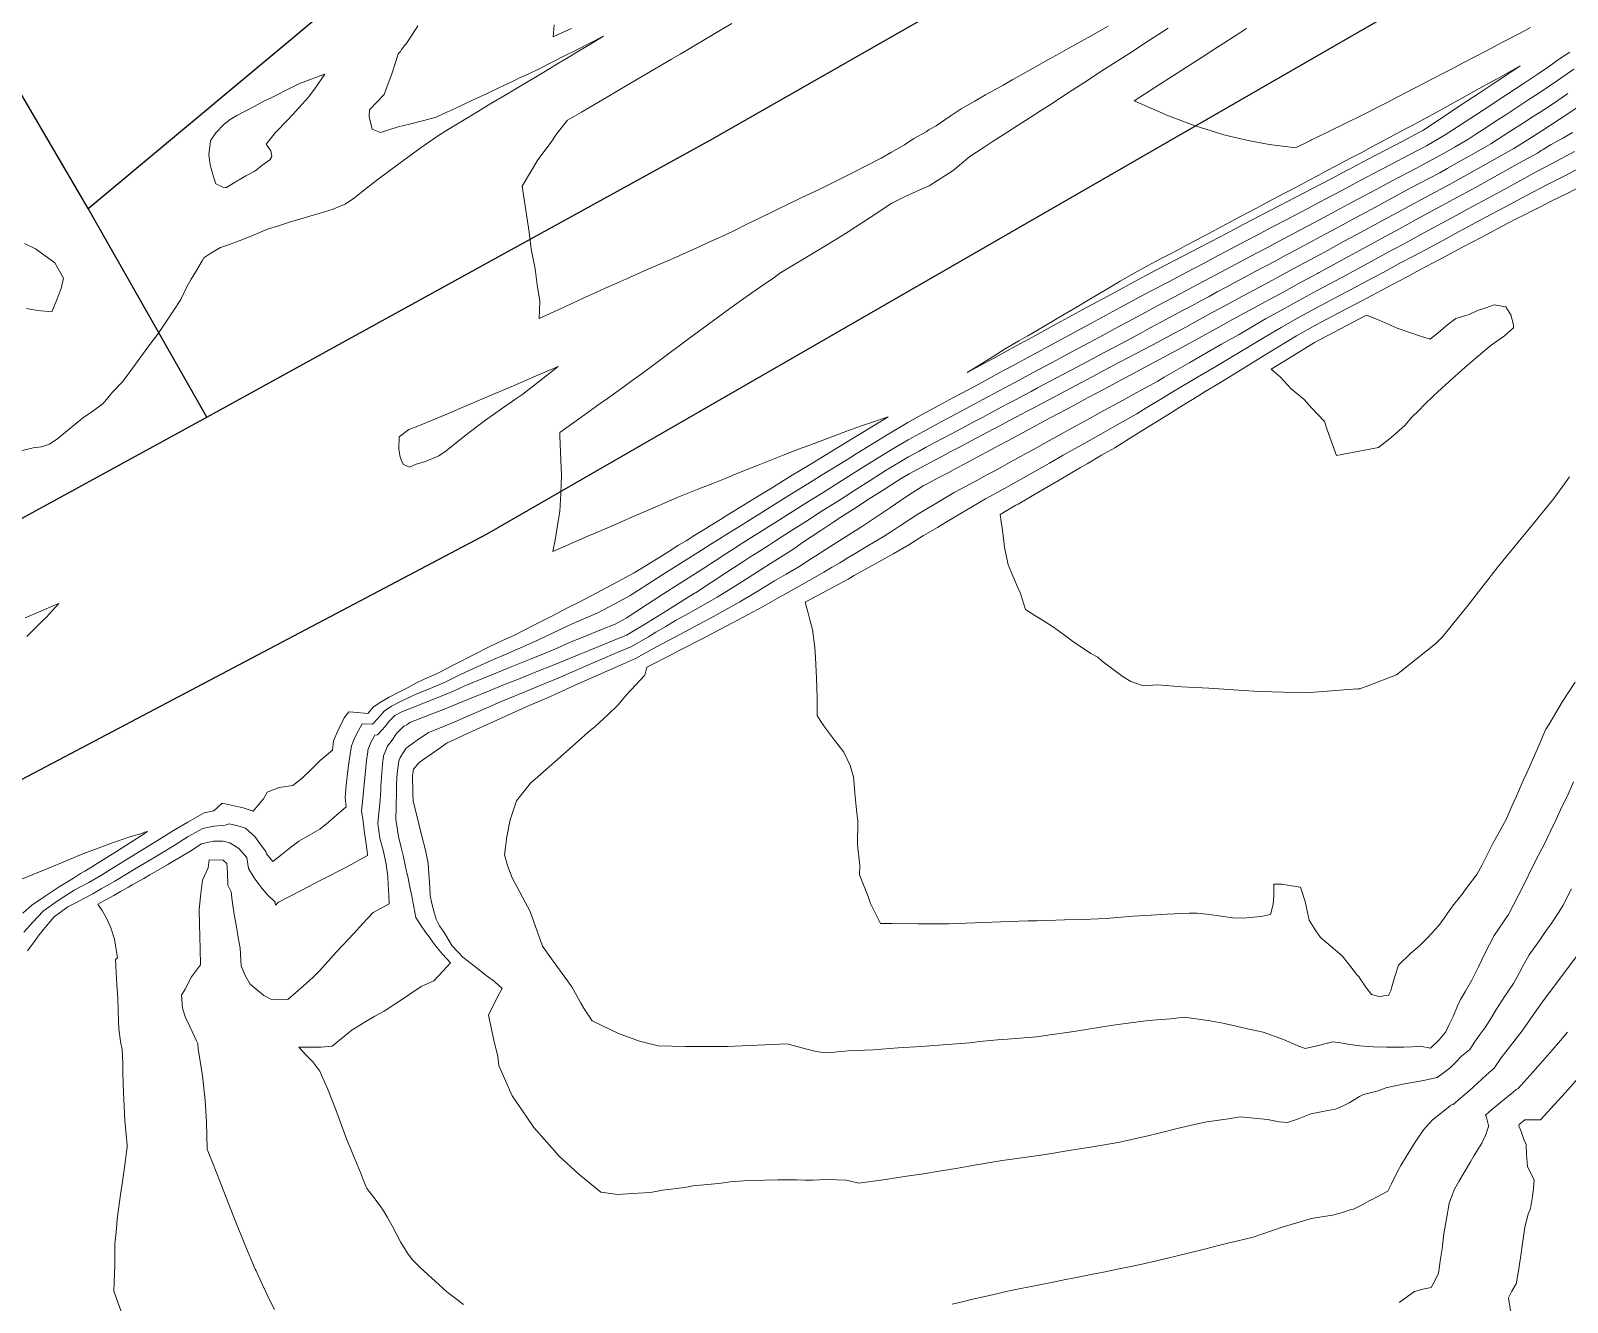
# Model space of a CAD drawing. Header units: inches. Extents: x 11351264 to 11356330, y 6702313 to 6706468.
# Drawn here: x 11353656.1 to 11354083.3, y 6704153.8 to 6704507.5 of the extents above; entities that cross this region are included whole.
import ezdxf

# ---------------------------------------------------------------- set-up
doc = ezdxf.new("R2010")
doc.units = ezdxf.units.IN
doc.header["$MEASUREMENT"] = 0
doc.layers.add('Shumate_Contours_clip1', color=7, linetype='Continuous', lineweight=0)
doc.layers.add('Shumate_Streets_clip1', color=7, linetype='Continuous')

msp = doc.modelspace()

# ---------------------------------------------------------------- linework, layer by layer
at = {"layer": 'Shumate_Contours_clip1'}
for points, elevation in [([(11353955.68, 6704508.71), (11353950.87, 6704506.02), (11353948.21, 6704504.53), (11353944.74, 6704502.6), (11353942.14, 6704501.15), (11353939.04, 6704499.41), (11353936.08, 6704497.76), (11353933.33, 6704496.23), (11353929.17, 6704493.9), (11353926.42, 6704492.35), (11353921.58, 6704489.63), (11353918.55, 6704487.9), (11353914.77, 6704485.75), (11353911.74, 6704483.69), (11353907.82, 6704480.96), (11353905.85, 6704480.01), (11353905.05, 6704479.34), (11353901.64, 6704477.52), (11353898.98, 6704475.74), (11353895.39, 6704473.66), (11353892.51, 6704472.02), (11353888.72, 6704470.1), (11353884.51, 6704467.96), (11353880.88, 6704466.11), (11353877.1, 6704464.19), (11353875.29, 6704463.33), (11353870.29, 6704460.95), (11353863.2, 6704457.58), (11353858.13, 6704455.05), (11353855.57, 6704453.8), (11353851.22, 6704451.61), (11353848.21, 6704450.23), (11353845.26, 6704448.88), (11353841.06, 6704446.99), (11353833.85, 6704443.77), (11353827.45, 6704441.04), (11353821.55, 6704438.39), (11353819.05, 6704437.26), (11353815.64, 6704435.73), (11353811.99, 6704434.06), (11353809.71, 6704433.04), (11353804.94, 6704430.85), (11353803.77, 6704430.33), (11353797.43, 6704427.4), (11353797.6, 6704432.2), (11353796.91, 6704436.75), (11353796.3, 6704441.19), (11353795.18, 6704446.74), (11353794.63, 6704451.39), (11353793.81, 6704456.86), (11353792.66, 6704464.23), (11353797.1, 6704471.53), (11353800.79, 6704476.48), (11353802.12, 6704478.55), (11353805.31, 6704482.56), (11353809.16, 6704484.82), (11353817.5, 6704489.71), (11353817.87, 6704489.92), (11353818.26, 6704490.16), (11353825.73, 6704494.54), (11353834.18, 6704499.51), (11353836.63, 6704500.96), (11353842.6, 6704504.48), (11353845.81, 6704506.39), (11353851, 6704509.44)], 1412), ([(11353653.27, 6704390.6), (11353656.76, 6704391.4), (11353659.05, 6704391.73), (11353661.29, 6704392.5), (11353663.55, 6704394.01), (11353665.74, 6704395.79), (11353669.31, 6704398.81), (11353669.76, 6704399.15), (11353670.48, 6704399.65), (11353673.07, 6704401.49), (11353676.24, 6704403.79), (11353678.75, 6704406.94), (11353681.6, 6704409.77), (11353684.48, 6704413.69), (11353688.86, 6704419.78), (11353691.27, 6704423.01), (11353693.23, 6704425.87), (11353694.36, 6704427.55), (11353695.86, 6704429.69), (11353697.84, 6704432.66), (11353699.54, 6704436.4), (11353700.68, 6704438.34), (11353701.85, 6704440.28), (11353703.68, 6704443.46), (11353704.22, 6704444.25), (11353706.17, 6704445.58), (11353708.86, 6704447.16), (11353711.35, 6704447.98), (11353713.26, 6704448.73), (11353715.51, 6704449.57), (11353717.58, 6704450.44), (11353720.14, 6704451.54), (11353722.18, 6704452.34), (11353724.69, 6704453.12), (11353727.44, 6704453.99), (11353728.57, 6704454.41), (11353729.35, 6704454.58), (11353732.97, 6704455.74), (11353736.53, 6704456.71), (11353740.14, 6704457.84), (11353742.74, 6704458.93), (11353743.52, 6704459.24), (11353746.11, 6704460.95), (11353748.91, 6704463.31), (11353752.65, 6704466.17), (11353755.51, 6704468.32), (11353758.38, 6704470.42), (11353761.21, 6704472.5), (11353764.62, 6704474.97), (11353769.12, 6704478.17), (11353772.38, 6704480.15), (11353775.65, 6704482.13), (11353780.59, 6704485.11), (11353784.03, 6704487.18), (11353787.48, 6704489.25), (11353790.92, 6704491.31), (11353793.29, 6704492.73), (11353795.98, 6704494.31), (11353799.16, 6704496.22), (11353802.34, 6704498.13), (11353805.52, 6704500.04), (11353808.37, 6704501.75), (11353811.7, 6704503.76), (11353815.36, 6704505.96), (11353811.54, 6704504.01), (11353808.06, 6704502.24), (11353807.75, 6704502.09), (11353804.69, 6704500.53), (11353801.24, 6704498.79), (11353797.8, 6704497.06), (11353794.36, 6704495.34), (11353791.99, 6704494.35), (11353790.02, 6704493.38), (11353786.4, 6704491.65), (11353782.75, 6704489.93), (11353779.08, 6704488.22), (11353774.24, 6704485.96), (11353771.76, 6704484.81), (11353768.8, 6704483.43), (11353765.34, 6704482.45), (11353761.38, 6704481.44), (11353758.24, 6704480.72), (11353753.34, 6704479.12), (11353751, 6704480.1), (11353750.18, 6704483.48), (11353750.28, 6704485.48), (11353752.42, 6704487.69), (11353754.33, 6704489.7), (11353755.49, 6704492.75), (11353756.34, 6704495.15), (11353757.61, 6704498.92), (11353758.25, 6704500.99), (11353758.84, 6704501.7), (11353759.19, 6704502.26), (11353760.59, 6704504.12), (11353762.17, 6704506.48), (11353763.67, 6704508.83)], 1410), ([(11353654.1, 6704256.7), (11353656.68, 6704259.49), (11353659.51, 6704262.57), (11353661.21, 6704263.79), (11353663.67, 6704265.52), (11353668.13, 6704268.4), (11353672.2, 6704270.54), (11353675.71, 6704272.61), (11353677.8, 6704273.91), (11353679.69, 6704275.05), (11353682.13, 6704276.57), (11353686.46, 6704279.24), (11353691.81, 6704282.5), (11353695.78, 6704284.98), (11353699.77, 6704287.35), (11353704.3, 6704289.93), (11353706.96, 6704290.49), (11353709.33, 6704292.59), (11353712.66, 6704291.9), (11353715.15, 6704291.29), (11353717.89, 6704290.38), (11353719.32, 6704292.01), (11353720.81, 6704293.83), (11353721.79, 6704295.65), (11353725.12, 6704296.94), (11353728.9, 6704297.52), (11353731.55, 6704299.6), (11353734.08, 6704302.01), (11353736.51, 6704304.45), (11353739.92, 6704307.37), (11353740.27, 6704309.94), (11353741.46, 6704312.76), (11353743.19, 6704316.37), (11353744.55, 6704318.01), (11353745.76, 6704317.95), (11353749.78, 6704317.51), (11353751.39, 6704319.38), (11353753.51, 6704320.76), (11353755.69, 6704322.05), (11353758.24, 6704323.41), (11353760.8, 6704324.71), (11353763.18, 6704325.95), (11353765.5, 6704327.08), (11353769.06, 6704328.7), (11353774.29, 6704331.39), (11353779.01, 6704333.8), (11353783.71, 6704336.19), (11353787.26, 6704337.82), (11353790.41, 6704339.26), (11353795.97, 6704342.13), (11353800.73, 6704344.57), (11353805.49, 6704347.02), (11353808.57, 6704348.47), (11353813.29, 6704350.98), (11353817.98, 6704353.5), (11353823.83, 6704356.66), (11353827.22, 6704358.75), (11353831.71, 6704361.54), (11353833.52, 6704362.65), (11353836.21, 6704364.33), (11353838.26, 6704365.59), (11353840.72, 6704367.12), (11353843, 6704368.52), (11353845.22, 6704369.91), (11353847.86, 6704371.53), (11353849.73, 6704372.69), (11353854.25, 6704375.47), (11353858.78, 6704378.24), (11353862.02, 6704380.23), (11353863.3, 6704381.02), (11353867.82, 6704383.8), (11353872.36, 6704386.57), (11353876.89, 6704389.34), (11353880.93, 6704391.8), (11353881.42, 6704392.11), (11353885.96, 6704394.88), (11353890.36, 6704397.56), (11353894.43, 6704400.04), (11353889.52, 6704398.36), (11353886.79, 6704397.43), (11353882.68, 6704395.99), (11353878.04, 6704394.22), (11353872.42, 6704392.13), (11353869.54, 6704391.06), (11353865.25, 6704389.43), (11353858.29, 6704386.63), (11353851.75, 6704383.98), (11353849.4, 6704383), (11353846.21, 6704381.75), (11353841.34, 6704379.81), (11353836.28, 6704377.79), (11353829.84, 6704375.02), (11353823.37, 6704372.23), (11353820.53, 6704370.99), (11353816.88, 6704369.41), (11353812.52, 6704367.5), (11353811, 6704366.83), (11353804.83, 6704364.15), (11353801.22, 6704362.58), (11353801.87, 6704365.77), (11353802.82, 6704371.57), (11353803.16, 6704373.7), (11353803.48, 6704378.73), (11353803.6, 6704383.89), (11353803.49, 6704387.89), (11353803.25, 6704392.49), (11353803.2, 6704394.98), (11353803.18, 6704395.75), (11353808.41, 6704399.45), (11353814.43, 6704403.73), (11353816.43, 6704405.19), (11353820.44, 6704408.04), (11353823.58, 6704410.34), (11353826.43, 6704412.38), (11353831.23, 6704416.05), (11353838.59, 6704421.46), (11353844.48, 6704425.81), (11353850.49, 6704430.2), (11353853.72, 6704432.52), (11353856.54, 6704434.52), (11353858.99, 6704436.26), (11353862.64, 6704438.77), (11353864.39, 6704440), (11353870.82, 6704443.88), (11353876.4, 6704447.26), (11353879.89, 6704449.42), (11353883.35, 6704451.55), (11353889.42, 6704455.54), (11353895.46, 6704459.47), (11353899.22, 6704461.36), (11353903.27, 6704463.17), (11353905.91, 6704464.34), (11353912.5, 6704468.57), (11353917.16, 6704472.45), (11353920.86, 6704474.87), (11353923.67, 6704476.7), (11353927.72, 6704479.32), (11353930.63, 6704481.2), (11353933.66, 6704483.15), (11353937.1, 6704485.38), (11353939.29, 6704486.79), (11353944.77, 6704490.33), (11353948.89, 6704493), (11353954.66, 6704496.73), (11353961.37, 6704501.07), (11353966.84, 6704504.61), (11353972.3, 6704508.15)], 1412), ([(11353806.43, 6704508.12), (11353804.07, 6704507.03), (11353801.3, 6704505.76), (11353801.61, 6704509.13)], 1412), ([(11354073.04, 6704508.32), (11354070.37, 6704506.9), (11354065.49, 6704504.35), (11354060.62, 6704501.79), (11354054.39, 6704498.54), (11354050.72, 6704496.58), (11354048.74, 6704495.56), (11354045.87, 6704494.06), (11354043.51, 6704492.84), (11354041.02, 6704491.54), (11354038.28, 6704490.14), (11354036.18, 6704489.04), (11354033.05, 6704487.43), (11354031.36, 6704486.56), (11354026.44, 6704484.11), (11354021.53, 6704481.67), (11354016.61, 6704479.24), (11354012.03, 6704476.98), (11354011.71, 6704476.82), (11354007.73, 6704474.86), (11354005.64, 6704475.13), (11354000.42, 6704475.81), (11353994.14, 6704477.03), (11353987.81, 6704478.47), (11353982.83, 6704480.06), (11353979.51, 6704481.14), (11353972.46, 6704483.78), (11353962.86, 6704487.93), (11353968.94, 6704491.84), (11353973.85, 6704495), (11353979.48, 6704498.62), (11353981.48, 6704499.92), (11353985.05, 6704502.21), (11353987.8, 6704503.98), (11353990.66, 6704505.83), (11353994.11, 6704508.05)], 1414), ([(11353655.14, 6704251.53), (11353656.97, 6704254), (11353658.44, 6704255.97), (11353660.46, 6704258.5), (11353662.53, 6704261), (11353666.36, 6704263.77), (11353668.81, 6704265.02), (11353670.97, 6704266.15), (11353673.33, 6704267.42), (11353675.65, 6704268.76), (11353679.44, 6704270.94), (11353683.46, 6704273.36), (11353685.37, 6704274.52), (11353687.6, 6704275.82), (11353690.32, 6704277.44), (11353695.97, 6704280.84), (11353699.81, 6704283.32), (11353703.92, 6704285.56), (11353706.98, 6704286.18), (11353710.14, 6704286.51), (11353711.26, 6704286.84), (11353713.25, 6704286.38), (11353714.27, 6704286.07), (11353715.8, 6704285.68), (11353718.34, 6704283.32), (11353720.27, 6704280.76), (11353721.45, 6704279.17), (11353721.66, 6704278.53), (11353723.35, 6704276.39), (11353725.94, 6704278.41), (11353728.33, 6704280.32), (11353730.65, 6704282.05), (11353736.43, 6704285.39), (11353738.86, 6704287.31), (11353741.11, 6704289.31), (11353743.8, 6704291.61), (11353743.47, 6704294.16), (11353743.57, 6704295.28), (11353743.72, 6704297.57), (11353744.2, 6704301.73), (11353744.49, 6704303.79), (11353745.21, 6704308.58), (11353746.04, 6704310.68), (11353747.21, 6704312.81), (11353748.21, 6704314.69), (11353751.13, 6704314.61), (11353752.66, 6704316.21), (11353754.29, 6704318.21), (11353756.35, 6704319.58), (11353758.71, 6704320.79), (11353760.96, 6704321.86), (11353763.23, 6704322.89), (11353767.09, 6704324.47), (11353771.28, 6704326.28), (11353775.56, 6704328.36), (11353780.15, 6704330.56), (11353784.09, 6704332.27), (11353788.46, 6704334.16), (11353792.27, 6704335.81), (11353796.25, 6704337.53), (11353800.81, 6704339.73), (11353805.57, 6704342.02), (11353809.41, 6704343.71), (11353813.54, 6704345.48), (11353818.26, 6704347.98), (11353822.73, 6704350.41), (11353827.36, 6704353.36), (11353831.82, 6704356.18), (11353837.56, 6704359.8), (11353842.31, 6704362.78), (11353845.2, 6704364.62), (11353847.34, 6704365.97), (11353849.65, 6704367.44), (11353852.21, 6704369.02), (11353854.14, 6704370.24), (11353856.93, 6704371.96), (11353858.64, 6704373.03), (11353861.66, 6704374.9), (11353867.6, 6704378.63), (11353872.11, 6704381.42), (11353876.13, 6704383.9), (11353880.84, 6704386.81), (11353883.71, 6704388.61), (11353885.6, 6704389.8), (11353890.14, 6704392.56), (11353894.69, 6704395.32), (11353899.9, 6704398.48), (11353903.78, 6704400.62), (11353908.56, 6704403.2), (11353912.63, 6704405.4), (11353916.7, 6704407.59), (11353920.66, 6704409.72), (11353925.37, 6704412.27), (11353929.44, 6704414.47), (11353933.51, 6704416.67), (11353941.41, 6704420.9), (11353950.86, 6704426.02), (11353959.02, 6704430.45), (11353967.19, 6704434.88), (11353972.47, 6704437.65), (11353977.29, 6704440.18), (11353982.11, 6704442.71), (11353986.43, 6704445.01), (11353991.73, 6704447.8), (11353996.55, 6704450.34), (11354001.37, 6704452.88), (11354005.65, 6704455.15), (11354010.99, 6704457.96), (11354015.81, 6704460.51), (11354020.64, 6704463.05), (11354024.87, 6704465.32), (11354029.01, 6704467.52), (11354034.45, 6704470.38), (11354039.29, 6704472.9), (11354044.12, 6704475.43), (11354049.39, 6704478.48), (11354054.63, 6704481.93), (11354059.87, 6704485.37), (11354066.23, 6704489.55), (11354068.91, 6704491.32), (11354071.59, 6704493.09), (11354074.96, 6704495.32), (11354077.77, 6704497.27), (11354081.42, 6704499.83), (11354084, 6704501.54)], 1414), ([(11353681.49, 6704150.43), (11353679.17, 6704156.87), (11353679.29, 6704159.27), (11353679.43, 6704164.33), (11353679.47, 6704170.04), (11353679.87, 6704174.22), (11353680.12, 6704176.93), (11353681.02, 6704183.76), (11353681.57, 6704187.38), (11353682, 6704190.58), (11353682.89, 6704196.94), (11353682.89, 6704197.24), (11353682.88, 6704197.45), (11353682.64, 6704200.42), (11353682.21, 6704204.3), (11353681.86, 6704212.14), (11353681.71, 6704217.37), (11353681.64, 6704220.18), (11353681.47, 6704224.07), (11353680.98, 6704226.32), (11353680.59, 6704229.83), (11353680.43, 6704231.94), (11353680.33, 6704235.01), (11353680.28, 6704238.38), (11353680, 6704242.14), (11353679.84, 6704245.49), (11353679.64, 6704249.16), (11353680.16, 6704249.56), (11353679.34, 6704254.77), (11353678.37, 6704257.91), (11353677.2, 6704260.46), (11353675.95, 6704262.76), (11353674.76, 6704264.48), (11353676.79, 6704265.62), (11353679.13, 6704266.94), (11353681.04, 6704268.01), (11353683.22, 6704269.24), (11353684.29, 6704269.88), (11353687.47, 6704271.68), (11353689.22, 6704272.7), (11353691.77, 6704274.15), (11353694.16, 6704275.56), (11353696.04, 6704276.63), (11353700.27, 6704279.13), (11353703.56, 6704281.28), (11353706.86, 6704282.03), (11353709.52, 6704282.04), (11353711.39, 6704281.59), (11353713.9, 6704280.03), (11353716.14, 6704277.51), (11353716.59, 6704274.43), (11353718.18, 6704271.84), (11353719.99, 6704269.42), (11353721.93, 6704267.11), (11353723.91, 6704265.2), (11353723.98, 6704265.04), (11353724.05, 6704264.84), (11353724.13, 6704264.27), (11353724.92, 6704265.05), (11353731.23, 6704268.35), (11353737.11, 6704271.36), (11353743.46, 6704274.65), (11353749.74, 6704278.09), (11353749.72, 6704278.29), (11353749.7, 6704278.41), (11353749.33, 6704281.3), (11353748.9, 6704284.39), (11353748.45, 6704287.48), (11353748.06, 6704290.52), (11353748.32, 6704292.95), (11353748.59, 6704295.83), (11353748.85, 6704298.72), (11353749.14, 6704301.6), (11353749.46, 6704304.5), (11353749.75, 6704306.86), (11353749.78, 6704307.32), (11353749.88, 6704307.59), (11353750.66, 6704309.48), (11353751.74, 6704311.56), (11353752.51, 6704311.62), (11353754.59, 6704313.93), (11353755.86, 6704315.5), (11353757.32, 6704316.99), (11353759.21, 6704317.98), (11353760.95, 6704318.69), (11353764.77, 6704320.2), (11353768.61, 6704321.75), (11353773.58, 6704323.77), (11353776.78, 6704325.24), (11353781.98, 6704327.36), (11353785.82, 6704328.93), (11353789.66, 6704330.51), (11353794.77, 6704332.59), (11353798.59, 6704334.15), (11353802.41, 6704335.71), (11353805.65, 6704337.19), (11353810.92, 6704339.32), (11353814.76, 6704340.88), (11353818.6, 6704342.44), (11353821.62, 6704344.06), (11353827.56, 6704347.95), (11353831.96, 6704350.8), (11353836.36, 6704353.65), (11353841.61, 6704356.99), (11353846.65, 6704360.23), (11353849.63, 6704362.15), (11353851.69, 6704363.46), (11353854.06, 6704364.99), (11353856.56, 6704366.55), (11353858.53, 6704367.8), (11353861.29, 6704369.53), (11353862.98, 6704370.61), (11353866.29, 6704372.71), (11353871.89, 6704376.26), (11353876.37, 6704379.06), (11353880.75, 6704381.78), (11353885.31, 6704384.67), (11353889.75, 6704387.5), (11353895.33, 6704390.88), (11353900.04, 6704393.71), (11353903.45, 6704395.56), (11353908.01, 6704398.04), (11353912.15, 6704400.25), (11353917.4, 6704403.06), (11353920.76, 6704404.86), (11353925.35, 6704407.32), (11353929.48, 6704409.54), (11353934.75, 6704412.38), (11353941.27, 6704415.85), (11353944.13, 6704417.38), (11353950.27, 6704420.65), (11353953.08, 6704422.17), (11353958.63, 6704425.16), (11353961.26, 6704426.59), (11353966.98, 6704429.68), (11353969.43, 6704431.01), (11353975.67, 6704434.29), (11353980.49, 6704436.84), (11353983.84, 6704438.63), (11353988.57, 6704441.17), (11353994.93, 6704444.53), (11353999.76, 6704447.09), (11354002.97, 6704448.81), (11354007.7, 6704451.34), (11354014.19, 6704454.78), (11354019.02, 6704457.34), (11354022.1, 6704459), (11354026.83, 6704461.54), (11354029.76, 6704463.11), (11354031.56, 6704464.08), (11354034.43, 6704465.62), (11354036.33, 6704466.62), (11354039.26, 6704468.16), (11354041.16, 6704469.15), (11354044.1, 6704470.7), (11354045.99, 6704471.69), (11354049.69, 6704473.79), (11354052.1, 6704475.18), (11354055.67, 6704477.24), (11354057.9, 6704478.7), (11354060.95, 6704480.68), (11354063.28, 6704482.21), (11354066.26, 6704484.11), (11354068.68, 6704485.69), (11354072.65, 6704488.3), (11354075.37, 6704490.08), (11354080.62, 6704493.65), (11354085.08, 6704496.81)], 1416), ([(11353723.83, 6704151.73), (11353722.47, 6704154.48), (11353719.4, 6704161.08), (11353718.7, 6704162.48), (11353718.5, 6704162.95), (11353715.58, 6704169.83), (11353712.5, 6704177.48), (11353709.55, 6704185.05), (11353708.62, 6704187.42), (11353706.59, 6704192.62), (11353705.75, 6704194.73), (11353705.39, 6704195.63), (11353705.12, 6704196.34), (11353704.92, 6704203.92), (11353704.57, 6704209.97), (11353703.81, 6704216.76), (11353702.62, 6704224.28), (11353702.52, 6704225.8), (11353702.17, 6704226.51), (11353700.26, 6704230.5), (11353699.06, 6704232.97), (11353698.28, 6704235.58), (11353698.01, 6704239.16), (11353699.03, 6704240.87), (11353700.79, 6704244.28), (11353703.28, 6704247.68), (11353703.2, 6704252.05), (11353703.11, 6704255.41), (11353702.95, 6704258.94), (11353702.87, 6704262.9), (11353703.24, 6704266.72), (11353703.86, 6704271.15), (11353705.36, 6704274.61), (11353705.65, 6704276.81), (11353709.52, 6704276.75), (11353710.62, 6704275.79), (11353710.74, 6704273.22), (11353710.9, 6704269.84), (11353711.78, 6704267.91), (11353712.05, 6704265.42), (11353712.63, 6704261.68), (11353713.27, 6704258.24), (11353713.77, 6704255.24), (11353714.27, 6704252.23), (11353714.61, 6704247.37), (11353715.68, 6704244.7), (11353717.1, 6704242.22), (11353718.76, 6704240.84), (11353720.85, 6704239.09), (11353722.85, 6704238.07), (11353727.5, 6704238.04), (11353731.78, 6704241.68), (11353734.58, 6704244.22), (11353736.4, 6704246.07), (11353740.98, 6704251.13), (11353746.02, 6704256.45), (11353748.28, 6704259.02), (11353751.23, 6704262.16), (11353755.68, 6704264.57), (11353755.61, 6704267.05), (11353755.47, 6704269.97), (11353755.31, 6704272.21), (11353754.92, 6704275.67), (11353754.13, 6704279.16), (11353753.15, 6704282.87), (11353752.56, 6704286.95), (11353752.8, 6704289.02), (11353753.16, 6704292.41), (11353753.41, 6704296.14), (11353753.45, 6704297.21), (11353753.71, 6704301.12), (11353753.87, 6704303.33), (11353754.13, 6704305.79), (11353755.27, 6704308.44), (11353756.57, 6704310.15), (11353757.75, 6704311.96), (11353759.78, 6704314.04), (11353760.66, 6704314.43), (11353761.5, 6704315.04), (11353766.97, 6704317.17), (11353770.81, 6704318.67), (11353774.65, 6704320.19), (11353778.52, 6704321.85), (11353783.95, 6704324.03), (11353787.8, 6704325.58), (11353791.65, 6704327.13), (11353797.03, 6704329.28), (11353800.87, 6704330.82), (11353804.71, 6704332.36), (11353808.54, 6704334), (11353814.01, 6704336.2), (11353817.86, 6704337.74), (11353821.7, 6704339.3), (11353824.04, 6704340.74), (11353826.51, 6704342.22), (11353831.31, 6704345.18), (11353836.11, 6704348.15), (11353840.66, 6704350.99), (11353840.87, 6704351.13), (11353840.9, 6704351.15), (11353845.25, 6704353.99), (11353849.64, 6704356.85), (11353854.04, 6704359.7), (11353856.04, 6704360.99), (11353858.44, 6704362.55), (11353860.92, 6704364.12), (11353862.87, 6704365.39), (11353867.29, 6704368.23), (11353871.72, 6704371.06), (11353876.15, 6704373.89), (11353880.65, 6704376.73), (11353885.62, 6704379.91), (11353889.47, 6704382.37), (11353893.9, 6704385.21), (11353900.17, 6704388.96), (11353903.08, 6704390.51), (11353904.88, 6704391.49), (11353907.67, 6704392.98), (11353909.6, 6704394.02), (11353912.27, 6704395.45), (11353918.1, 6704398.55), (11353920.84, 6704400), (11353922.8, 6704401.05), (11353925.44, 6704402.45), (11353927.5, 6704403.55), (11353930.04, 6704404.91), (11353931.91, 6704405.91), (11353934.19, 6704407.12), (11353935.99, 6704408.09), (11353941.09, 6704410.79), (11353945.37, 6704413.07), (11353950.12, 6704415.59), (11353954.75, 6704418.05), (11353959.16, 6704420.39), (11353963.49, 6704422.73), (11353967.55, 6704424.91), (11353971.67, 6704427.13), (11353974.05, 6704428.39), (11353976.49, 6704429.69), (11353978.87, 6704430.95), (11353981.26, 6704432.24), (11353983.68, 6704433.54), (11353985.98, 6704434.79), (11353988.48, 6704436.13), (11353990.71, 6704437.33), (11353993.3, 6704438.71), (11353995.52, 6704439.9), (11353998.13, 6704441.29), (11354000.29, 6704442.46), (11354002.93, 6704443.87), (11354005.02, 6704445), (11354007.73, 6704446.45), (11354009.75, 6704447.54), (11354012.55, 6704449.03), (11354014.56, 6704450.11), (11354017.39, 6704451.61), (11354019.34, 6704452.67), (11354022.19, 6704454.21), (11354024.06, 6704455.22), (11354027, 6704456.8), (11354028.79, 6704457.77), (11354033.52, 6704460.31), (11354039.83, 6704463.72), (11354044.64, 6704466.27), (11354047.86, 6704467.96), (11354049.91, 6704469.11), (11354053.98, 6704471.42), (11354055.98, 6704472.54), (11354060.09, 6704474.91), (11354062, 6704475.99), (11354067.35, 6704479.42), (11354071.14, 6704481.84), (11354073.84, 6704483.58), (11354075.78, 6704484.84), (11354078.33, 6704486.52), (11354080.65, 6704488.07), (11354083.45, 6704490)], 1418), ([(11353776.36, 6704153.12), (11353771.79, 6704156.7), (11353764.38, 6704163.44), (11353762.17, 6704165.54), (11353760.96, 6704167.19), (11353758.83, 6704170.62), (11353757.63, 6704172.87), (11353756.51, 6704175.05), (11353755.24, 6704177.36), (11353753.88, 6704179.65), (11353753.61, 6704180.08), (11353751.59, 6704182.83), (11353749.55, 6704185.41), (11353748.63, 6704187.63), (11353747.71, 6704189.86), (11353746.79, 6704192.08), (11353745.87, 6704194.31), (11353743.87, 6704199.27), (11353742.16, 6704203.83), (11353740.81, 6704207.54), (11353738.61, 6704213.22), (11353736.87, 6704216.98), (11353736.43, 6704218.02), (11353734.48, 6704220.68), (11353732.54, 6704222.62), (11353730.62, 6704224.71), (11353734.21, 6704224.75), (11353736.84, 6704224.78), (11353739.9, 6704224.99), (11353745.39, 6704229.59), (11353747.57, 6704230.83), (11353749.7, 6704232.15), (11353751.75, 6704233.4), (11353754.36, 6704234.78), (11353757.58, 6704236.87), (11353759.47, 6704238.08), (11353761.47, 6704239.49), (11353764.65, 6704241.63), (11353768.13, 6704243.18), (11353770.71, 6704245.94), (11353772.79, 6704248.17), (11353770.59, 6704250.61), (11353768.68, 6704252.82), (11353767.85, 6704253.98), (11353767.12, 6704255.04), (11353765.82, 6704256.72), (11353764.41, 6704258.75), (11353763.13, 6704260.81), (11353762.6, 6704263.79), (11353762.01, 6704266.77), (11353761.39, 6704269.76), (11353760.78, 6704272.63), (11353760.76, 6704272.72), (11353760.76, 6704272.76), (11353760.75, 6704272.77), (11353760.18, 6704275.38), (11353759.59, 6704278.02), (11353758.97, 6704280.67), (11353758.31, 6704283.35), (11353757.55, 6704288.02), (11353757.68, 6704291.65), (11353757.78, 6704295.76), (11353757.73, 6704298.02), (11353757.91, 6704300.84), (11353758.39, 6704304.28), (11353758.8, 6704305.31), (11353760.48, 6704307.94), (11353763.55, 6704310.15), (11353766.62, 6704312.27), (11353770.17, 6704313.64), (11353774.02, 6704315.22), (11353780.58, 6704318.09), (11353786.72, 6704320.79), (11353790.78, 6704322.48), (11353794.59, 6704324.07), (11353798.82, 6704325.81), (11353802.68, 6704327.41), (11353808.16, 6704329.8), (11353814.36, 6704332.5), (11353819.11, 6704334.48), (11353822.94, 6704336.09), (11353827.79, 6704338.9), (11353829.88, 6704340.17), (11353832.63, 6704341.75), (11353835.32, 6704343.38), (11353838.94, 6704345.36), (11353846.96, 6704349.88), (11353851.25, 6704352.56), (11353855.51, 6704355.24), (11353859.74, 6704357.93), (11353861.43, 6704359.04), (11353863.72, 6704360.44), (11353866.19, 6704362.09), (11353867.92, 6704363.2), (11353870.96, 6704365.25), (11353875.73, 6704368.44), (11353879.06, 6704370.69), (11353880.39, 6704371.54), (11353880.56, 6704371.65), (11353884.81, 6704374.38), (11353889.22, 6704377.22), (11353893.64, 6704380.06), (11353895.46, 6704381.23), (11353898.06, 6704382.9), (11353900.31, 6704384.24), (11353902.68, 6704385.49), (11353905.02, 6704386.74), (11353907.3, 6704387.94), (11353909.73, 6704389.24), (11353911.92, 6704390.39), (11353914.45, 6704391.74), (11353916.54, 6704392.84), (11353918.8, 6704394.04), (11353920.9, 6704395.15), (11353923.5, 6704396.53), (11353925.52, 6704397.6), (11353928.2, 6704399.02), (11353930.14, 6704400.04), (11353932.91, 6704401.51), (11353934.75, 6704402.49), (11353937.23, 6704403.81), (11353940.89, 6704405.74), (11353946.61, 6704408.78), (11353949.95, 6704410.54), (11353955.99, 6704413.74), (11353959.01, 6704415.34), (11353965.37, 6704418.71), (11353968.07, 6704420.13), (11353973.9, 6704423.27), (11353977.25, 6704425.05), (11353983.4, 6704428.39), (11353988.12, 6704430.95), (11353992.84, 6704433.5), (11353996.51, 6704435.47), (11354002.35, 6704438.63), (11354007.07, 6704441.19), (11354011.79, 6704443.74), (11354015.76, 6704445.87), (11354021.3, 6704448.88), (11354026.02, 6704451.44), (11354030.75, 6704453.99), (11354035.93, 6704456.8), (11354040.57, 6704459.31), (11354045.22, 6704461.82), (11354049.72, 6704464.23), (11354056.21, 6704467.86), (11354062.33, 6704471.29), (11354068.4, 6704474.73), (11354073.59, 6704477.98), (11354076.2, 6704479.62), (11354081.07, 6704482.77), (11354086, 6704485.97)], 1420), ([(11354084.43, 6704268.77), (11354082.14, 6704264.19), (11354080.92, 6704262.31), (11354079.02, 6704259.34), (11354076.91, 6704256.32), (11354075.57, 6704254.43), (11354072.71, 6704250.43), (11354070.96, 6704247.3), (11354070.02, 6704245.49), (11354068.31, 6704242.41), (11354065.94, 6704238.93), (11354063.47, 6704235.04), (11354061.98, 6704232.56), (11354060.44, 6704230.19), (11354058.82, 6704227.97), (11354057.48, 6704226.15), (11354056.18, 6704224.06), (11354053.9, 6704222.2), (11354052.31, 6704220.56), (11354050.7, 6704218.96), (11354048.54, 6704217.29), (11354047.15, 6704216.34), (11354043.33, 6704215.49), (11354040.71, 6704215.04), (11354038.07, 6704214.54), (11354035.43, 6704214.01), (11354033.26, 6704213.53), (11354033.09, 6704213.48), (11354030.72, 6704212.61), (11354026.62, 6704211.57), (11354026.28, 6704211.41), (11354025.5, 6704211.05), (11354022.69, 6704209.28), (11354020.82, 6704208.32), (11354018.87, 6704207.51), (11354016.76, 6704207.13), (11354014.45, 6704206.64), (11354011.99, 6704206.24), (11354008.29, 6704204.75), (11354005.55, 6704203.74), (11354003.23, 6704204.01), (11353999.91, 6704204.61), (11353996.1, 6704204.99), (11353992.3, 6704205.32), (11353989.11, 6704204.84), (11353983.08, 6704203.96), (11353979.61, 6704203.2), (11353974.79, 6704202.14), (11353969.73, 6704200.81), (11353966.71, 6704200.08), (11353958.44, 6704198.24), (11353951.26, 6704197.03), (11353944.19, 6704195.87), (11353941.04, 6704195.34), (11353936.93, 6704194.74), (11353929.6, 6704193.7), (11353926.16, 6704193.18), (11353922.27, 6704192.55), (11353916.93, 6704191.65), (11353913.83, 6704191.11), (11353908.69, 6704190.23), (11353904.3, 6704189.51), (11353899.64, 6704188.86), (11353894.8, 6704188.15), (11353891.84, 6704187.67), (11353889.65, 6704187.33), (11353886.34, 6704186.92), (11353883.27, 6704187.64), (11353882.86, 6704187.76), (11353880.19, 6704187.8), (11353877.3, 6704187.91), (11353873.56, 6704187.79), (11353871.26, 6704187.75), (11353869.06, 6704187.8), (11353863.8, 6704187.87), (11353860.13, 6704187.77), (11353854.2, 6704187.58), (11353850.52, 6704187.25), (11353849.41, 6704187.11), (11353847.29, 6704186.84), (11353840.18, 6704186.17), (11353837.89, 6704185.68), (11353831.73, 6704184.97), (11353828.38, 6704184.27), (11353823.26, 6704184.02), (11353819.28, 6704183.77), (11353814.6, 6704184.42), (11353808.46, 6704189.45), (11353802.96, 6704194.41), (11353799.58, 6704198.3), (11353795.92, 6704202.43), (11353793.96, 6704205.25), (11353789.88, 6704211.23), (11353787.82, 6704215.98), (11353786.23, 6704219.68), (11353785.96, 6704222.11), (11353784.78, 6704226.68), (11353783.34, 6704233.67), (11353785.85, 6704238.72), (11353787.17, 6704241.08), (11353785.05, 6704243.03), (11353782.73, 6704244.71), (11353779.84, 6704246.99), (11353776.16, 6704249.73), (11353773.28, 6704252.94), (11353772.14, 6704254.78), (11353770.97, 6704256.61), (11353769.75, 6704258.49), (11353768.8, 6704260.37), (11353768.12, 6704262.54), (11353767.56, 6704264.74), (11353767.12, 6704266.9), (11353767, 6704269.25), (11353766.76, 6704273.06), (11353766.61, 6704275.84), (11353765.78, 6704279.53), (11353764.75, 6704283.77), (11353763.71, 6704288.01), (11353762.38, 6704293.27), (11353762.29, 6704295.36), (11353762.18, 6704300.33), (11353762.5, 6704302.09), (11353764.08, 6704303.95), (11353766.55, 6704305.71), (11353769.5, 6704307.76), (11353771.88, 6704309.42), (11353773.36, 6704310.06), (11353776.87, 6704311.69), (11353779.94, 6704313.08), (11353782.76, 6704314.39), (11353786.52, 6704316.08), (11353788.68, 6704317.09), (11353794.63, 6704319.78), (11353797.53, 6704321.02), (11353800.59, 6704322.32), (11353807.84, 6704325.57), (11353813.95, 6704328.3), (11353820.07, 6704331.02), (11353824.17, 6704332.86), (11353830.08, 6704336.12), (11353836.77, 6704339.64), (11353841.55, 6704342.24), (11353845.06, 6704344.11), (11353853.22, 6704348.6), (11353858.04, 6704351.49), (11353862.88, 6704354.42), (11353866.13, 6704356.3), (11353870.08, 6704358.65), (11353872.44, 6704360.17), (11353874.4, 6704361.38), (11353877.25, 6704363.22), (11353882.05, 6704366.3), (11353886.77, 6704369.24), (11353890.98, 6704372.05), (11353895.15, 6704374.87), (11353899.3, 6704377.7), (11353901.1, 6704378.95), (11353904.21, 6704380.83), (11353906.49, 6704382.05), (11353908.76, 6704383.25), (11353911.15, 6704384.53), (11353913.31, 6704385.68), (11353915.8, 6704387.01), (11353917.85, 6704388.11), (11353920.45, 6704389.5), (11353923.17, 6704390.95), (11353925.09, 6704391.99), (11353927.94, 6704393.51), (11353929.74, 6704394.49), (11353934.38, 6704396.98), (11353937.47, 6704398.63), (11353939.51, 6704399.75), (11353946.05, 6704403.24), (11353948.72, 6704404.7), (11353955.75, 6704408.44), (11353957.95, 6704409.63), (11353967.18, 6704414.57), (11353975.11, 6704418.78), (11353976.13, 6704419.37), (11353980.83, 6704421.95), (11353985.54, 6704424.53), (11353990.25, 6704427.11), (11353994.85, 6704429.62), (11353995.02, 6704429.72), (11353999.46, 6704432.13), (11354004.5, 6704434.87), (11354009.11, 6704437.39), (11354013.83, 6704439.95), (11354014.12, 6704440.11), (11354018.55, 6704442.52), (11354023.27, 6704445.09), (11354027.98, 6704447.65), (11354032.7, 6704450.22), (11354036.69, 6704452.39), (11354041.32, 6704454.91), (11354045.95, 6704457.42), (11354050.58, 6704459.94), (11354051.6, 6704460.48), (11354057.75, 6704463.89), (11354063.9, 6704467.3), (11354070.05, 6704470.71), (11354074.98, 6704473.43), (11354076.06, 6704474.11), (11354076.6, 6704474.46), (11354078.59, 6704475.7), (11354082.24, 6704477.71), (11354084.75, 6704479.15)], 1422), ([(11354085.06, 6704298.52), (11354083.23, 6704294.46), (11354081.82, 6704291.56), (11354080.25, 6704288.02), (11354078.56, 6704284.64), (11354077.17, 6704281.65), (11354075.3, 6704278.1), (11354073.69, 6704275.08), (11354071.19, 6704269.89), (11354066.96, 6704261.65), (11354063, 6704255.79), (11354061.63, 6704253.33), (11354060.51, 6704251.02), (11354058.62, 6704247.04), (11354056.78, 6704243.4), (11354055.04, 6704240.3), (11354053.57, 6704238.04), (11354052.74, 6704236.2), (11354051.58, 6704233.25), (11354050.47, 6704231.02), (11354049.55, 6704228.99), (11354047.72, 6704226.78), (11354045.31, 6704224.44), (11354042.43, 6704225.03), (11354040.15, 6704224.85), (11354037.83, 6704224.76), (11354035.48, 6704224.71), (11354033.3, 6704224.7), (11354033.21, 6704224.7), (11354033.04, 6704224.7), (11354029.34, 6704224.81), (11354025.48, 6704225.1), (11354022.26, 6704225.59), (11354019.66, 6704225.99), (11354018.04, 6704226.2), (11354014.13, 6704225.16), (11354010.38, 6704224.33), (11354008.22, 6704225.24), (11354004.35, 6704226.85), (11353998.76, 6704228.94), (11353995.26, 6704229.68), (11353991.25, 6704230.57), (11353987.54, 6704231.46), (11353983.43, 6704232.2), (11353981.38, 6704232.39), (11353976.9, 6704233.07), (11353972.96, 6704232.66), (11353966.86, 6704232.11), (11353960.42, 6704231.31), (11353956.37, 6704230.74), (11353946.07, 6704229.13), (11353940.16, 6704228.29), (11353935.67, 6704227.65), (11353927.67, 6704226.98), (11353924.91, 6704226.78), (11353922.91, 6704226.56), (11353919.9, 6704226.27), (11353917.14, 6704225.98), (11353910.99, 6704225.52), (11353903.67, 6704224.96), (11353897.24, 6704224.54), (11353890.3, 6704224.04), (11353883.33, 6704223.71), (11353879.59, 6704223.36), (11353876.91, 6704223.17), (11353874.42, 6704223.55), (11353871.86, 6704224.19), (11353868.08, 6704225.19), (11353866.42, 6704225.64), (11353862.26, 6704225.51), (11353858.1, 6704225.33), (11353855.96, 6704225.23), (11353849.83, 6704224.91), (11353843.6, 6704224.93), (11353838.25, 6704224.95), (11353830.52, 6704225.12), (11353825.3, 6704226.41), (11353819.46, 6704228.51), (11353812.16, 6704232.03), (11353809.95, 6704235.38), (11353808.88, 6704237.12), (11353806.5, 6704241.48), (11353802.59, 6704246.87), (11353800.86, 6704249.31), (11353798.36, 6704252.79), (11353794.95, 6704262.51), (11353789.89, 6704271.8), (11353788.62, 6704275.28), (11353787.83, 6704278.26), (11353788.45, 6704283.21), (11353789.37, 6704287.97), (11353791.13, 6704293.28), (11353795.04, 6704298.14), (11353797.06, 6704299.96), (11353800.24, 6704302.75), (11353806.6, 6704308.41), (11353811.03, 6704312.34), (11353812.96, 6704313.95), (11353816.64, 6704317.26), (11353819.29, 6704319.91), (11353821.74, 6704322.78), (11353826.83, 6704328.19), (11353827.39, 6704330.45), (11353834.34, 6704333.98), (11353836.36, 6704335.04), (11353842.9, 6704338.39), (11353847.63, 6704340.89), (11353851.36, 6704342.82), (11353859.7, 6704347.27), (11353864.29, 6704349.9), (11353869.1, 6704352.58), (11353872.54, 6704354.5), (11353876.62, 6704356.82), (11353878.73, 6704358.12), (11353881.06, 6704359.5), (11353883.57, 6704361.06), (11353885.33, 6704362.07), (11353888.36, 6704363.87), (11353893.4, 6704366.87), (11353895.64, 6704368.32), (11353897.94, 6704369.82), (11353902.73, 6704372.97), (11353907.25, 6704375.7), (11353912.85, 6704379.04), (11353919.1, 6704382.37), (11353921.91, 6704383.9), (11353923.73, 6704384.88), (11353925.65, 6704385.92), (11353928.35, 6704387.41), (11353930.44, 6704388.53), (11353932.98, 6704389.93), (11353935.22, 6704391.14), (11353938.32, 6704392.89), (11353941.54, 6704394.67), (11353944.35, 6704396.24), (11353949.8, 6704399.22), (11353953.46, 6704401.26), (11353959.63, 6704404.62), (11353962.58, 6704406.27), (11353969.46, 6704410.02), (11353971.21, 6704411.07), (11353978.32, 6704415.2), (11353982.99, 6704417.86), (11353987.2, 6704420.24), (11353992.1, 6704423.01), (11353999.42, 6704427.31), (11354004.04, 6704429.86), (11354008.66, 6704432.41), (11354013.77, 6704435.2), (11354020.42, 6704438.75), (11354025.03, 6704441.24), (11354029.64, 6704443.73), (11354034.72, 6704446.48), (11354037.98, 6704448.23), (11354042.6, 6704450.74), (11354047.23, 6704453.24), (11354052.58, 6704456.14), (11354055.6, 6704457.78), (11354062.48, 6704461.54), (11354068.58, 6704464.87), (11354074.68, 6704468.19), (11354079.12, 6704470.54), (11354085.32, 6704473.9)], 1424), ([(11354085.46, 6704326.25), (11354081.97, 6704320.92), (11354078.27, 6704314.62), (11354077.35, 6704313.21), (11354074.89, 6704307.54), (11354072.04, 6704301.04), (11354071.08, 6704298.89), (11354069.18, 6704294.53), (11354067.92, 6704291.78), (11354066.29, 6704288.05), (11354063.9, 6704283.72), (11354062.73, 6704281.53), (11354059.59, 6704275.47), (11354058.18, 6704272.79), (11354055.48, 6704269.23), (11354054.09, 6704267.27), (11354051.43, 6704264), (11354049.09, 6704260.66), (11354047.6, 6704258.57), (11354044.47, 6704255.19), (11354042.21, 6704252.94), (11354039.79, 6704250.89), (11354036.39, 6704247.55), (11354035.32, 6704244.39), (11354034.56, 6704241.49), (11354034.41, 6704241.15), (11354034.2, 6704240.44), (11354033.63, 6704239.15), (11354032.2, 6704239.04), (11354031.28, 6704238.71), (11354028.88, 6704239.42), (11354027.25, 6704241.39), (11354025.91, 6704243.44), (11354025.33, 6704244.35), (11354024.94, 6704244.66), (11354022.48, 6704247.88), (11354020.68, 6704250.1), (11354017.68, 6704252.73), (11354014.72, 6704255.23), (11354013.42, 6704257.09), (11354011.51, 6704260.03), (11354010.43, 6704265.3), (11354009.11, 6704269.21), (11354006.08, 6704269.71), (11354003.94, 6704270.03), (11354001.7, 6704270.12), (11354001.7, 6704266.86), (11354001.56, 6704264.54), (11354000.82, 6704261.65), (11353998.09, 6704261.06), (11353993.18, 6704260.58), (11353990.31, 6704260.72), (11353985.81, 6704261.35), (11353982.97, 6704261.76), (11353980.38, 6704262.05), (11353978.2, 6704261.99), (11353975.97, 6704261.95), (11353972.04, 6704261.75), (11353966.07, 6704261.39), (11353962.52, 6704261.17), (11353955.09, 6704260.53), (11353948.48, 6704260.29), (11353943.53, 6704260.17), (11353938.57, 6704260.01), (11353935.69, 6704259.91), (11353933.26, 6704259.84), (11353930.83, 6704259.77), (11353928.18, 6704259.67), (11353925.8, 6704259.57), (11353923.43, 6704259.48), (11353911.37, 6704259.08), (11353902.82, 6704259.07), (11353895.61, 6704259.09), (11353892.33, 6704259.11), (11353889.54, 6704264.66), (11353888.91, 6704266.66), (11353886.53, 6704272.63), (11353886.55, 6704275.3), (11353885.93, 6704281.02), (11353886.05, 6704287.57), (11353885.74, 6704289.87), (11353885.33, 6704294.49), (11353884.82, 6704299.93), (11353883.93, 6704303.08), (11353882.11, 6704306.79), (11353879.58, 6704310.14), (11353877.03, 6704313.48), (11353875.73, 6704315.36), (11353874.76, 6704316.97), (11353874.72, 6704321.96), (11353874.54, 6704327.33), (11353874.31, 6704333.16), (11353874.04, 6704335.94), (11353873.45, 6704340.93), (11353872.72, 6704343.6), (11353872.15, 6704345.85), (11353871.43, 6704348.53), (11353875.37, 6704350.63), (11353879.14, 6704352.64), (11353883.35, 6704354.93), (11353885.05, 6704355.94), (11353887.7, 6704357.38), (11353889.88, 6704358.62), (11353891.9, 6704359.73), (11353896.06, 6704362.08), (11353900.2, 6704364.45), (11353904.34, 6704367.04), (11353908.16, 6704369.32), (11353910.45, 6704370.69), (11353915.87, 6704373.91), (11353921.51, 6704377.24), (11353927.02, 6704380.26), (11353932.93, 6704383.54), (11353937.18, 6704385.98), (11353939.29, 6704387.17), (11353943.15, 6704389.38), (11353945.64, 6704390.78), (11353949.13, 6704392.78), (11353953.6, 6704395.27), (11353958.14, 6704397.87), (11353963.58, 6704400.91), (11353966.38, 6704402.63), (11353971.2, 6704405.52), (11353973.43, 6704406.88), (11353980.48, 6704411.11), (11353985.12, 6704413.83), (11353989.29, 6704416.26), (11353996.7, 6704420.71), (11353999, 6704422.1), (11354003.74, 6704424.95), (11354008.75, 6704427.75), (11354013.53, 6704430.39), (11354020.38, 6704434.01), (11354024.6, 6704436.25), (11354027.45, 6704437.76), (11354032.08, 6704440.25), (11354034.59, 6704441.6), (11354036.76, 6704442.76), (11354040.37, 6704444.69), (11354044.02, 6704446.64), (11354048.67, 6704449.14), (11354053.2, 6704451.57), (11354056.89, 6704453.56), (11354060.48, 6704455.49), (11354065.9, 6704458.41), (11354071.97, 6704461.66), (11354077.61, 6704464.55), (11354082.43, 6704467.02), (11354086.83, 6704469.35)], 1426), ([(11354083.96, 6704383.41), (11354082.49, 6704381.39), (11354081.02, 6704379.36), (11354079.56, 6704377.32), (11354078.02, 6704375.37), (11354075.84, 6704372.76), (11354074.34, 6704370.94), (11354064.07, 6704358.43), (11354055.77, 6704347.72), (11354048.65, 6704338.89), (11354046.77, 6704337.04), (11354035.8, 6704328.26), (11354028.1, 6704325.33), (11354025.58, 6704324.45), (11354025.07, 6704324.41), (11354024.83, 6704324.36), (11354024.52, 6704324.39), (11354023.75, 6704324.28), (11354020.07, 6704324.03), (11354011.81, 6704323.37), (11354004.38, 6704323.5), (11353997.85, 6704323.66), (11353994.8, 6704323.86), (11353983.62, 6704324.58), (11353976.1, 6704324.99), (11353969.37, 6704325.56), (11353965.48, 6704325.25), (11353961.96, 6704326.42), (11353959.82, 6704327.78), (11353956.98, 6704329.87), (11353953.98, 6704332.13), (11353952.73, 6704333.19), (11353950.81, 6704334.2), (11353949.58, 6704335.07), (11353947.77, 6704336.27), (11353945.77, 6704337.67), (11353943.5, 6704339.3), (11353940.4, 6704341.59), (11353937.85, 6704343.22), (11353935.22, 6704344.82), (11353932.67, 6704346.51), (11353931.28, 6704350.9), (11353930.42, 6704352.76), (11353929.38, 6704355.2), (11353927.82, 6704358.86), (11353926.84, 6704363.84), (11353926.24, 6704368.52), (11353925.86, 6704370.87), (11353925.58, 6704372.86), (11353930.01, 6704375.48), (11353930.3, 6704375.64), (11353930.61, 6704375.81), (11353936.1, 6704379.04), (11353942, 6704382.49), (11353947.91, 6704385.93), (11353949.76, 6704386.99), (11353953.83, 6704389.36), (11353957.48, 6704391.45), (11353961.61, 6704394.06), (11353965.26, 6704396.31), (11353968.6, 6704398.42), (11353973.02, 6704401.13), (11353975.6, 6704402.75), (11353980.75, 6704405.91), (11353982.61, 6704407.07), (11353986.41, 6704409.35), (11353993.88, 6704413.95), (11353999.76, 6704417.56), (11354008.01, 6704422.61), (11354013.29, 6704425.57), (11354019.62, 6704428.9), (11354026.14, 6704432.35), (11354034.51, 6704436.77), (11354038.78, 6704439.05), (11354042.3, 6704440.92), (11354045.81, 6704442.78), (11354050.1, 6704445.05), (11354053.81, 6704447.03), (11354057.27, 6704448.87), (11354060.72, 6704450.7), (11354065.42, 6704453.19), (11354069.31, 6704455.25), (11354071.18, 6704456.17), (11354073.89, 6704457.54), (11354076.05, 6704458.6), (11354078.48, 6704459.83), (11354080.92, 6704461.03), (11354083.06, 6704462.11), (11354085.79, 6704463.45)], 1428), ([(11353654.85, 6704430.16), (11353657.98, 6704429.65), (11353661.91, 6704429.3), (11353663.26, 6704432.38), (11353664.52, 6704435.74), (11353665.19, 6704438.68), (11353662.75, 6704442.88), (11353660.09, 6704444.88), (11353657.36, 6704446.81), (11353654.35, 6704448.28)], 1408), ([(11353654.96, 6704338.98), (11353658.29, 6704342.34), (11353659.49, 6704343.5), (11353660.32, 6704344.29), (11353662.02, 6704346.14), (11353663.85, 6704348.14), (11353661.8, 6704347.27), (11353658.9, 6704346.04), (11353654.47, 6704344.15)], 1410), ([(11353653.82, 6704261.98), (11353656.34, 6704264.21), (11353660.11, 6704266.78), (11353663.97, 6704269.3), (11353667.91, 6704271.78), (11353669.89, 6704273.02), (11353671.07, 6704273.66), (11353672.06, 6704274.25), (11353675.98, 6704276.72), (11353679.9, 6704279.19), (11353683.8, 6704281.66), (11353687.58, 6704284.07), (11353687.7, 6704284.14), (11353688.57, 6704284.7), (11353687.7, 6704284.53), (11353686.91, 6704284.2), (11353683.35, 6704283.12), (11353679.1, 6704281.65), (11353674.84, 6704280.09), (11353670.59, 6704278.47), (11353665.74, 6704276.51), (11353660.84, 6704274.47), (11353656.48, 6704272.7), (11353652.09, 6704270.87)], 1410), ([(11354086.59, 6704250.97), (11354082.27, 6704245.15), (11354076.86, 6704237.99), (11354073.89, 6704233.8), (11354070.71, 6704229.32), (11354067.48, 6704225.15), (11354064.89, 6704221.76), (11354063, 6704218.91), (11354060.73, 6704216.92), (11354058.31, 6704214.77), (11354056, 6704212.57), (11354053.6, 6704210.54), (11354051.58, 6704208.81), (11354050.81, 6704208.62), (11354050.73, 6704208.43), (11354048.82, 6704206.83), (11354045.84, 6704204.49), (11354043.34, 6704201.72), (11354040.97, 6704198.31), (11354038.55, 6704194.46), (11354037.04, 6704191.87), (11354036.03, 6704189.97), (11354034.39, 6704186.75), (11354033.44, 6704184.73), (11354033.03, 6704184.46), (11354029.05, 6704182.37), (11354028.4, 6704182.06), (11354026.29, 6704180.91), (11354023.85, 6704179.71), (11354023.24, 6704179.55), (11354020.83, 6704178.76), (11354017.99, 6704178.04), (11354015.09, 6704177.54), (11354012.16, 6704177.11), (11354004.05, 6704174.63), (11353995.98, 6704171.93), (11353991.32, 6704170.79), (11353988.91, 6704170.18), (11353986.66, 6704169.62), (11353982.41, 6704168.55), (11353977.56, 6704167.38), (11353969.12, 6704165.29), (11353964.67, 6704164.3), (11353961.5, 6704163.66), (11353958.24, 6704162.98), (11353954.37, 6704162.19), (11353953.28, 6704161.99), (11353951.84, 6704161.71), (11353946.73, 6704160.67), (11353942.92, 6704159.92), (11353940.37, 6704159.41), (11353936.56, 6704158.67), (11353928.14, 6704156.93), (11353923.82, 6704155.97), (11353920.95, 6704155.31), (11353917.51, 6704154.53), (11353915.04, 6704153.89), (11353912.29, 6704153.23)], 1420), ([(11354083.37, 6704228.87), (11354081.45, 6704226.59), (11354079.11, 6704223.94), (11354075.89, 6704220.15), (11354072.98, 6704216.91), (11354069.63, 6704213.28), (11354069.12, 6704213), (11354068.28, 6704212.24), (11354064.87, 6704209.47), (11354061.59, 6704206.73), (11354060.59, 6704205.87), (11354060.76, 6704205.5), (11354061.41, 6704202.96), (11354061.41, 6704202.73), (11354061.41, 6704202.7), (11354060.64, 6704200.43), (11354059.52, 6704198.04), (11354057.27, 6704194.35), (11354056.42, 6704192.87), (11354054.38, 6704189.41), (11354053.12, 6704187.39), (11354051.93, 6704185.22), (11354050.92, 6704182.66), (11354050.43, 6704181.27), (11354049.78, 6704177.54), (11354049.02, 6704172.83), (11354048.48, 6704168.69), (11354048.08, 6704165.88), (11354047.52, 6704161.92), (11354046.56, 6704159.93), (11354045.46, 6704157.85), (11354043.17, 6704157.38), (11354040.85, 6704156.79), (11354036.57, 6704153.71)], 1418), ([(11354089.43, 6704219.53), (11354082.67, 6704212.01), (11354075.88, 6704204.56), (11354071.49, 6704204.55), (11354069.88, 6704203.26), (11354069.87, 6704202.67), (11354070.26, 6704201.85), (11354071.26, 6704199.02), (11354071.87, 6704197.69), (11354071.93, 6704194.92), (11354072.27, 6704191.54), (11354073.33, 6704189.2), (11354074.08, 6704187.8), (11354073.87, 6704185.48), (11354073.59, 6704183.18), (11354073.1, 6704179.85), (11354072.47, 6704178.27), (11354071.52, 6704174.7), (11354070.78, 6704169.46), (11354070.27, 6704166.14), (11354069.52, 6704161.44), (11354069.05, 6704158.9), (11354067.86, 6704156.87), (11354066.91, 6704155.05), (11354067.53, 6704151.43)], 1416)]:
    msp.add_lwpolyline(points, dxfattribs=dict(at, elevation=elevation))
for points, elevation in [([(11353916.46, 6704412.38), (11353920.09, 6704414.36), (11353924.2, 6704416.59), (11353928.2, 6704418.77), (11353932.27, 6704420.98), (11353932.59, 6704421.15), (11353940.47, 6704425.44), (11353948.63, 6704429.88), (11353956.79, 6704434.32), (11353964.95, 6704438.76), (11353969.27, 6704441.01), (11353974.08, 6704443.53), (11353978.9, 6704446.05), (11353983.72, 6704448.57), (11353984.28, 6704448.86), (11353988.53, 6704451.09), (11353993.35, 6704453.61), (11353998.17, 6704456.13), (11354002.99, 6704458.65), (11354003.6, 6704458.98), (11354007.8, 6704461.17), (11354012.62, 6704463.69), (11354017.43, 6704466.21), (11354022.25, 6704468.73), (11354022.92, 6704469.09), (11354023.57, 6704469.44), (11354027.74, 6704471.62), (11354032.57, 6704474.14), (11354037.4, 6704476.67), (11354042.24, 6704479.2), (11354043.13, 6704479.72), (11354048.34, 6704483.17), (11354053.55, 6704486.62), (11354058.76, 6704490.07), (11354063.77, 6704493.4), (11354066.45, 6704495.18), (11354070.23, 6704497.69), (11354066.56, 6704495.64), (11354063.96, 6704494.2), (11354063.24, 6704493.81), (11354058.83, 6704491.36), (11354053.68, 6704488.51), (11354051.62, 6704487.38), (11354048.53, 6704485.67), (11354045.8, 6704484.18), (11354043.38, 6704482.83), (11354040.37, 6704481.23), (11354038.5, 6704480.23), (11354035.56, 6704478.67), (11354033.65, 6704477.64), (11354030.76, 6704476.11), (11354028.81, 6704475.06), (11354025.95, 6704473.54), (11354023.96, 6704472.48), (11354020.92, 6704470.9), (11354019.02, 6704469.88), (11354016.12, 6704468.35), (11354014.18, 6704467.3), (11354011.32, 6704465.79), (11354009.34, 6704464.72), (11354006.51, 6704463.23), (11354004.5, 6704462.14), (11354001.48, 6704460.58), (11353999.56, 6704459.55), (11353996.68, 6704458.03), (11353994.71, 6704456.97), (11353991.88, 6704455.47), (11353989.87, 6704454.38), (11353987.09, 6704452.91), (11353985.03, 6704451.8), (11353982.05, 6704450.26), (11353980.09, 6704449.21), (11353977.25, 6704447.71), (11353975.25, 6704446.63), (11353972.45, 6704445.15), (11353970.41, 6704444.06), (11353967.64, 6704442.6), (11353965.58, 6704441.49), (11353962.66, 6704439.93), (11353959.02, 6704437.76), (11353954.81, 6704435.32), (11353950.51, 6704432.75), (11353946.99, 6704430.7), (11353941.95, 6704427.68), (11353939.19, 6704426.07), (11353933.35, 6704422.55), (11353932.1, 6704421.9), (11353930.76, 6704421.21), (11353927.04, 6704418.94), (11353923.35, 6704416.66), (11353919.95, 6704414.55)], 1412), ([(11353706.01, 6704476.76), (11353705.55, 6704472.91), (11353705.93, 6704470.19), (11353706.87, 6704466.82), (11353707.49, 6704464.91), (11353709.46, 6704463.96), (11353710.22, 6704463.85), (11353710.48, 6704463.88), (11353713.68, 6704465.81), (11353713.97, 6704465.95), (11353715.91, 6704467.07), (11353718.19, 6704468.34), (11353718.75, 6704468.67), (11353720.35, 6704469.97), (11353722.5, 6704471.55), (11353723.07, 6704472.44), (11353722.86, 6704474.04), (11353721.51, 6704475.89), (11353724.09, 6704479.11), (11353727.42, 6704482.57), (11353728.81, 6704484.04), (11353730.64, 6704486.05), (11353733.28, 6704488.95), (11353735.17, 6704491.49), (11353737.81, 6704495.39), (11353735.52, 6704494.55), (11353733.54, 6704493.83), (11353730.79, 6704492.74), (11353727.87, 6704491.29), (11353723.3, 6704489), (11353720.67, 6704487.75), (11353718.18, 6704486.41), (11353713.34, 6704483.84), (11353711.55, 6704482.74), (11353709.81, 6704481.49), (11353707.51, 6704479.02), (11353706.15, 6704477.02)], 1408), ([(11354001.01, 6704413.28), (11354006, 6704416.38), (11354012.27, 6704420.28), (11354013.05, 6704420.72), (11354019.9, 6704424.33), (11354027.47, 6704428.33), (11354030.97, 6704426.91), (11354036.02, 6704424.7), (11354042.49, 6704422.54), (11354045.22, 6704421.7), (11354048.05, 6704424.02), (11354049.62, 6704425.38), (11354052.28, 6704427.38), (11354056, 6704428.57), (11354058.35, 6704429.63), (11354060.69, 6704430.41), (11354063, 6704431.23), (11354066.26, 6704430.69), (11354067.61, 6704428.44), (11354068.37, 6704425.66), (11354068.38, 6704424.83), (11354065.82, 6704422.6), (11354062.18, 6704420.04), (11354058.07, 6704416.6), (11354054.81, 6704413.75), (11354050.48, 6704409.9), (11354046.23, 6704405.97), (11354043.47, 6704403.4), (11354042.08, 6704401.96), (11354040.08, 6704399.96), (11354038.11, 6704397.63), (11354035.7, 6704395.5), (11354034.32, 6704394.34), (11354030.84, 6704391.53), (11354019.13, 6704389.3), (11354016.56, 6704396.47), (11354015.83, 6704398.73), (11354012.15, 6704402.53), (11354010.17, 6704404.85), (11354006.56, 6704407.89), (11354003.43, 6704411.15)], 1430), ([(11353758.38, 6704390.94), (11353758.57, 6704390.18), (11353758.72, 6704389.21), (11353759.11, 6704387.82), (11353759.72, 6704386.77), (11353761.34, 6704386.08), (11353763.22, 6704386.89), (11353765.53, 6704387.54), (11353769.51, 6704389.18), (11353771.56, 6704390.59), (11353776.74, 6704394.81), (11353782.19, 6704398.93), (11353787.88, 6704402.97), (11353790.93, 6704405.04), (11353792.85, 6704406.37), (11353797.58, 6704410.05), (11353802.7, 6704414.03), (11353797.73, 6704411.92), (11353792.99, 6704409.93), (11353790.25, 6704408.72), (11353786.99, 6704407.33), (11353782.81, 6704405.53), (11353780.84, 6704404.69), (11353774.7, 6704402.06), (11353771.8, 6704400.85), (11353768.59, 6704399.49), (11353763.66, 6704397.5), (11353761.23, 6704396.53), (11353758.53, 6704394.51)], 1410)]:
    msp.add_lwpolyline(points, close=True, dxfattribs=dict(at, elevation=elevation))
at = {"layer": 'Shumate_Streets_clip1', "color": 4}
for p, q in [((11353672, 6704458), (11353902, 6704650)), ((11353705, 6704400), (11353672, 6704458))]:
    msp.add_line(p, q, dxfattribs=at)
msp.add_lwpolyline([(11353672, 6704458), (11353579, 6704617), (11353567, 6704641), (11353555, 6704665.5), (11353544, 6704690.5), (11353534, 6704716), (11353525, 6704741.5), (11353516, 6704767)], dxfattribs=at)
at = {"layer": 'Shumate_Streets_clip1', "color": 2}
for points in [[(11353705, 6704400), (11353845, 6704477), (11354121, 6704634.5)], [(11353009, 6704041), (11353048, 6704055), (11353086, 6704067.5), (11353125, 6704080.5), (11353163, 6704093.5), (11353201, 6704106.5), (11353239, 6704120), (11353277, 6704134), (11353315, 6704147.5), (11353353, 6704162), (11353391, 6704176), (11353480, 6704216), (11353577, 6704259), (11353657, 6704301), (11353783, 6704367.5), (11354057, 6704525.5), (11354148, 6704575)], [(11352997.01, 6704103.61), (11353028, 6704114.5), (11353064, 6704127), (11353100, 6704140), (11353137, 6704152), (11353173, 6704164.5), (11353210, 6704176.5), (11353246, 6704188.5), (11353283, 6704200), (11353320, 6704214), (11353357, 6704228), (11353394, 6704243.5), (11353431, 6704259), (11353467, 6704275.5), (11353503, 6704292.5), (11353539, 6704310.5), (11353574, 6704328.5), (11353609, 6704347.5), (11353705, 6704400)]]:
    msp.add_lwpolyline(points, dxfattribs=at)

doc.saveas('drawing.dxf')
